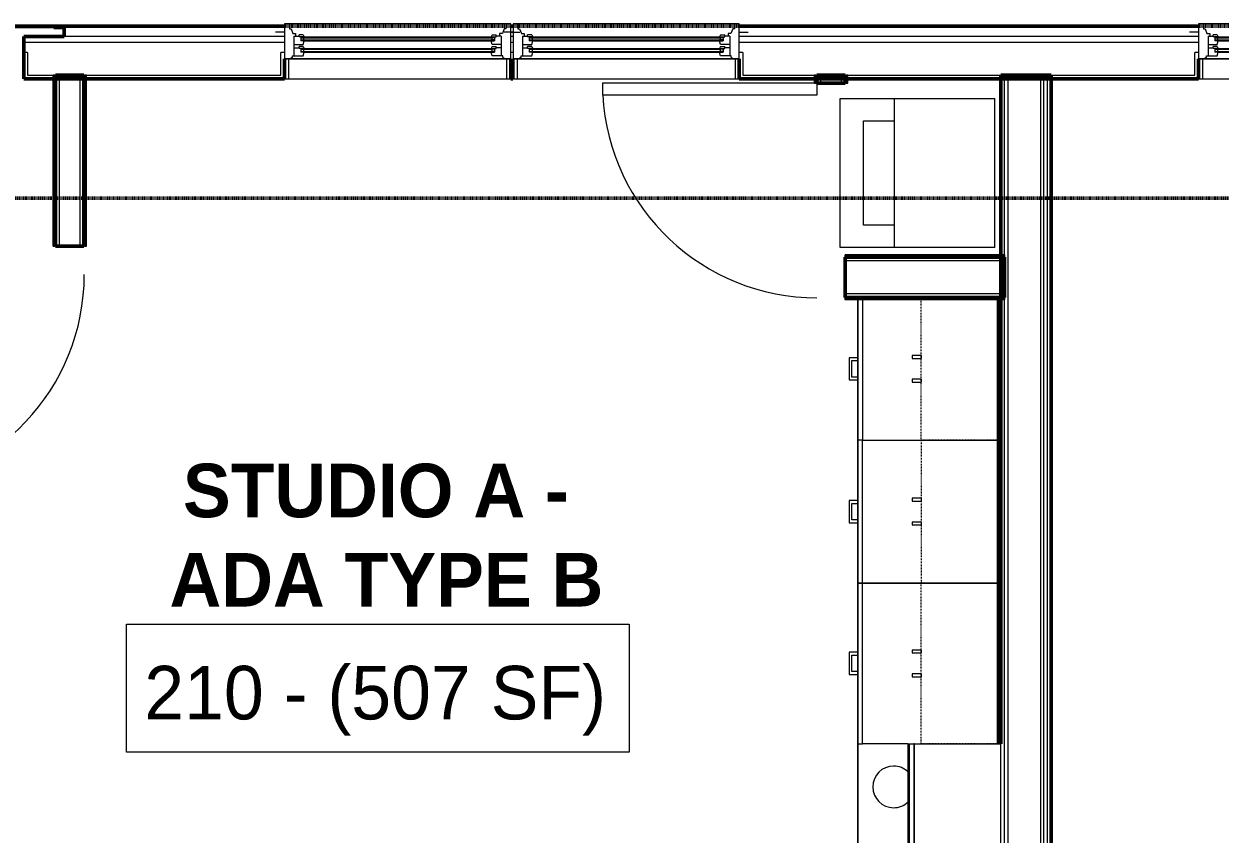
# Model space of a CAD drawing. Header units: inches. Extents: x -4235 to -464, y 9767 to 12344.
# Drawn here: x -3103.9 to -2902.9, y 11982.8 to 12119 of the extents above; entities that cross this region are included whole.
import ezdxf

# ---------------------------------------------------------------- set-up
doc = ezdxf.new("R2010")
doc.units = ezdxf.units.IN
doc.header["$MEASUREMENT"] = 0
doc.linetypes.add('Dash', pattern=[0.25, 0.125, -0.125])
doc.linetypes.add('Dash 1_16_', pattern=[0.125, 0.0625, -0.0625])
for name, color, linetype, lineweight in [('0-1', 7, 'Continuous', 5), ('0-2', 254, 'Continuous', 9), ('A-AREA-IDEN', 2, 'Continuous', 9), ('A-DOOR-1', 7, 'Continuous', 9), ('A-DOOR-2', 130, 'Continuous', 20), ('A-GLAZ-1', 151, 'Continuous', 9), ('A-GLAZ-2', 151, 'Continuous', 20), ('A-GLAZ-3', 151, 'Continuous', 50), ('A-WALL', 113, 'Continuous', 13), ('A-WALL-1', 250, 'Continuous', 50), ('A-WALL-2', 50, 'Continuous', 13), ('A-WALL-3', 10, 'Continuous', 9), ('A-WALL-4', 254, 'Continuous', 9), ('A-WALL-5', 7, 'Continuous', 9), ('A-WALL-6', 113, 'Continuous', 9), ('A-WALL-7', 113, 'Continuous', 50), ('C-PROP-LINE-1', 91, 'Dash 1_16_', 50), ('I-WALL-1', 250, 'Continuous', 50), ('I-WALL-2', 10, 'Continuous', 9), ('I-WALL-3', 254, 'Continuous', 9), ('P-SANR-FIXT-1', 7, 'Continuous', 9), ('Q-CASE-1', 10, 'Continuous', 9), ('Q-CASE-2', 254, 'Continuous', 9), ('Q-CASE-3', 7, 'Continuous', 9), ('Q-CASE-4', 7, 'Dash', 9), ('Q-SPCQ-1', 7, 'Continuous', 9)]:
    doc.layers.add(name, color=color, linetype=linetype, lineweight=lineweight)
doc.styles.add('Century Gothic', font='ufonts.com_century-gothic.ttf', dxfattribs={"height": 9})
doc.styles.add('Century Gothic_B', font='GOTHICB.TTF', dxfattribs={"height": 9})

# ---------------------------------------------------------------- blocks, each defined once
blk = doc.blocks.new('Basic Wall _ INT - W4BØF - _5_8 GYP - 2X4 WOOD_BATT_ - 5_8 GYP_ - ___-3183689-BACKGROUND - 2ND FLOOR')
at = {"layer": 'A-WALL-3'}
for p, q in [((-3093.82, 12110.34), (-3093.85, 12110.34)), ((-3093.85, 12110.34), (-3093.85, 12109.71)), ((-3093.65, 12110.34), (-3093.71, 12110.34)), ((-3093.5, 12110.34), (-3093.64, 12110.34)), ((-3093.43, 12110.34), (-3093.5, 12110.34)), ((-3093.5, 12109.71), (-3093.5, 12110.34))]:
    blk.add_line(p, q, dxfattribs=at)
at = {"layer": 'A-WALL-4'}
for p, q in [((-3093.85, 12110.34), (-3093.81, 12110.34)), ((-3093.85, 12109.71), (-3093.85, 12081.6)), ((-3093.81, 12110.34), (-3093.72, 12110.34)), ((-3093.72, 12109.71), (-3093.72, 12110.34)), ((-3093.72, 12110.34), (-3093.43, 12110.34)), ((-3093.5, 12081.6), (-3093.5, 12109.71)), ((-3093.43, 12109.71), (-3093.43, 12110.34)), ((-3093.85, 12081.6), (-3093.82, 12081.6)), ((-3093.71, 12081.6), (-3093.65, 12081.6)), ((-3093.64, 12081.6), (-3093.5, 12081.6)), ((-3093.5, 12081.6), (-3093.43, 12081.6))]:
    blk.add_line(p, q, dxfattribs=at)
at = {"layer": 'A-WALL-5'}
for p, q in [((-3093.72, 12081.6), (-3093.72, 12109.71)), ((-3093.43, 12081.6), (-3093.43, 12109.71)), ((-3093.81, 12081.6), (-3093.85, 12081.6)), ((-3093.72, 12081.6), (-3093.81, 12081.6)), ((-3093.43, 12081.6), (-3093.72, 12081.6))]:
    blk.add_line(p, q, dxfattribs=at)
blk = doc.blocks.new('Basic Wall _ INT - W4BØF - _5_8 GYP - 2X4 WOOD_BATT_ - 5_8 GYP_ - ___-3183688-BACKGROUND - 2ND FLOOR')
at = {"layer": 'A-WALL-3'}
for p, q in [((-3098.95, 12110.34), (-3099.01, 12110.34)), ((-3098.8, 12110.34), (-3098.95, 12110.34)), ((-3098.95, 12109.71), (-3098.95, 12110.34)), ((-3098.74, 12110.34), (-3098.8, 12110.34)), ((-3098.6, 12110.34), (-3098.62, 12110.34)), ((-3098.6, 12110.34), (-3098.6, 12109.71))]:
    blk.add_line(p, q, dxfattribs=at)
at = {"layer": 'A-WALL-4'}
for p, q in [((-3099.01, 12110.34), (-3098.72, 12110.34)), ((-3099.01, 12109.71), (-3099.01, 12110.34)), ((-3098.95, 12081.6), (-3098.95, 12109.71)), ((-3098.72, 12110.34), (-3098.72, 12109.71)), ((-3098.72, 12110.34), (-3098.64, 12110.34)), ((-3098.64, 12110.34), (-3098.6, 12110.34)), ((-3098.6, 12109.71), (-3098.6, 12081.6)), ((-3099.01, 12081.6), (-3098.95, 12081.6)), ((-3098.95, 12081.6), (-3098.8, 12081.6)), ((-3098.8, 12081.6), (-3098.74, 12081.6)), ((-3098.62, 12081.6), (-3098.6, 12081.6))]:
    blk.add_line(p, q, dxfattribs=at)
at = {"layer": 'A-WALL-5'}
for p, q in [((-3099.01, 12081.6), (-3099.01, 12109.71)), ((-3098.72, 12109.71), (-3098.72, 12081.6)), ((-3098.72, 12081.6), (-3099.01, 12081.6)), ((-3098.64, 12081.6), (-3098.72, 12081.6)), ((-3098.6, 12081.6), (-3098.64, 12081.6))]:
    blk.add_line(p, q, dxfattribs=at)
blk = doc.blocks.new('SWING - SINGLE - FLUSH - 36_ x 80_ - OFFSET PIVOT DOOR AT MAGIC PAK AND WASHER_DRYER-3199414-BACKGROUND - 2ND FLOOR')
at = {"layer": 'A-DOOR-1'}
blk.add_arc((18, 2.37), 36.07, 93.1789, 180, dxfattribs=at)
at = {"layer": 'A-DOOR-2'}
for p, q in [((16, 2.37), (16, 38.39)), ((18, 38.39), (16, 38.39)), ((18, 2.37), (18, 38.39)), ((18, 2.37), (16, 2.37))]:
    blk.add_line(p, q, dxfattribs=at)
blk = doc.blocks.new('Range - 24_ x 30_-V15-BACKGROUND - 2ND FLOOR')
at = {"layer": 'Q-SPCQ-1'}
blk.add_line((29.12, 22), (30, 22), dxfattribs=at)
for centre, radius, start, end in [((6.5, 6), 3.5, 136.4272, 180), ((6.5, 6), 3.5, 81.0228, 98.9772), ((6.5, 6), 3.5, 360, 43.6191), ((23.5, 6), 3, 360, 53.8773), ((23.5, 6), 3, 143.9133, 180), ((6.5, 6), 3.5, 180, 0), ((23.5, 6), 3, 180, 360)]:
    blk.add_arc(centre, radius, start, end, dxfattribs=at)
blk = doc.blocks.new('Basic Wall _ INT - W4BØF - _5_8 GYP - 2X4 WOOD_BATT_ - 5_8 GYP_ - ___-3183703-BACKGROUND - 2ND FLOOR')
at = {"layer": 'A-WALL-3'}
for p, q in [((-2971, 12110.34), (-2971.06, 12110.34)), ((-2970.86, 12110.34), (-2971, 12110.34)), ((-2971, 12109.71), (-2971, 12110.34)), ((-2970.79, 12110.34), (-2970.85, 12110.34)), ((-2970.78, 12110.34), (-2970.77, 12110.34)), ((-2970.65, 12110.34), (-2970.67, 12110.34)), ((-2970.65, 12110.34), (-2970.65, 12109.71))]:
    blk.add_line(p, q, dxfattribs=at)
at = {"layer": 'A-WALL-4'}
for p, q in [((-2971.06, 12110.34), (-2970.78, 12110.34)), ((-2971.06, 12109.71), (-2971.06, 12110.34)), ((-2971.06, 12109.01), (-2971, 12109.01)), ((-2971, 12109.01), (-2971, 12109.71)), ((-2971, 12109.01), (-2970.86, 12109.01)), ((-2970.85, 12109.01), (-2970.79, 12109.01)), ((-2970.78, 12110.34), (-2970.78, 12109.71)), ((-2970.77, 12109.01), (-2970.78, 12109.01)), ((-2970.77, 12110.34), (-2970.69, 12110.34)), ((-2970.69, 12110.34), (-2970.65, 12110.34)), ((-2970.67, 12109.01), (-2970.65, 12109.01)), ((-2970.65, 12109.71), (-2970.65, 12109.01))]:
    blk.add_line(p, q, dxfattribs=at)
at = {"layer": 'A-WALL-5'}
for p, q in [((-2971.06, 12109.01), (-2971.06, 12109.71)), ((-2970.78, 12109.01), (-2971.06, 12109.01)), ((-2970.78, 12109.71), (-2970.78, 12109.01)), ((-2970.69, 12109.01), (-2970.77, 12109.01)), ((-2970.65, 12109.01), (-2970.69, 12109.01))]:
    blk.add_line(p, q, dxfattribs=at)
blk = doc.blocks.new('Basic Wall _ INT - W4BØF - _5_8 GYP - 2X4 WOOD_BATT_ - 5_8 GYP_ - ___-3183702-BACKGROUND - 2ND FLOOR')
at = {"layer": 'A-WALL-3'}
for p, q in [((-2965.88, 12110.34), (-2965.9, 12110.34)), ((-2965.9, 12110.34), (-2965.9, 12109.71)), ((-2965.78, 12110.34), (-2965.78, 12110.34)), ((-2965.78, 12109.01), (-2965.78, 12109.01)), ((-2965.7, 12110.34), (-2965.76, 12110.34)), ((-2965.55, 12110.34), (-2965.69, 12110.34)), ((-2965.49, 12110.34), (-2965.55, 12110.34)), ((-2965.55, 12109.71), (-2965.55, 12110.34))]:
    blk.add_line(p, q, dxfattribs=at)
at = {"layer": 'A-WALL-4'}
for p, q in [((-2965.9, 12110.34), (-2965.86, 12110.34)), ((-2965.9, 12109.71), (-2965.9, 12109.01)), ((-2965.9, 12109.01), (-2965.88, 12109.01)), ((-2965.86, 12110.34), (-2965.78, 12110.34)), ((-2965.78, 12109.71), (-2965.78, 12110.34)), ((-2965.78, 12110.34), (-2965.49, 12110.34)), ((-2965.76, 12109.01), (-2965.7, 12109.01)), ((-2965.69, 12109.01), (-2965.55, 12109.01)), ((-2965.55, 12109.01), (-2965.55, 12109.71)), ((-2965.55, 12109.01), (-2965.49, 12109.01)), ((-2965.49, 12109.71), (-2965.49, 12110.34))]:
    blk.add_line(p, q, dxfattribs=at)
at = {"layer": 'A-WALL-5'}
for p, q in [((-2965.86, 12109.01), (-2965.9, 12109.01)), ((-2965.78, 12109.01), (-2965.86, 12109.01)), ((-2965.78, 12109.01), (-2965.78, 12109.71)), ((-2965.49, 12109.01), (-2965.78, 12109.01)), ((-2965.49, 12109.01), (-2965.49, 12109.71))]:
    blk.add_line(p, q, dxfattribs=at)
blk = doc.blocks.new('Basic Wall _ INT - W6BØF - _5_8 GYP - 2X6 WOOD_BATT_ - 5_8 GYP_ - ___-3183758-BACKGROUND - 2ND FLOOR')
at = {"layer": 'A-WALL-3'}
for p, q in [((-2939.15, 12080.11), (-2939.77, 12080.11)), ((-2939.77, 12079.76), (-2939.15, 12079.76)), ((-2939.15, 12080.11), (-2939.15, 12080.17)), ((-2939.15, 12080.17), (-2939.15, 12080.05)), ((-2939.15, 12079.96), (-2939.15, 12080.11)), ((-2939.15, 12080.05), (-2939.15, 12079.88)), ((-2939.15, 12079.9), (-2939.15, 12079.96)), ((-2939.15, 12079.88), (-2939.15, 12079.8)), ((-2939.15, 12079.8), (-2939.15, 12079.76)), ((-2939.15, 12079.76), (-2939.15, 12079.78))]:
    blk.add_line(p, q, dxfattribs=at)
at = {"layer": 'A-WALL-4'}
for p, q in [((-2965.9, 12080.17), (-2965.9, 12080.11)), ((-2965.9, 12080.11), (-2965.9, 12079.96)), ((-2939.77, 12080.11), (-2965.9, 12080.11)), ((-2965.9, 12079.96), (-2965.9, 12079.9)), ((-2965.9, 12079.78), (-2965.9, 12079.76)), ((-2965.9, 12079.76), (-2939.77, 12079.76)), ((-2939.15, 12080.17), (-2939.77, 12080.17)), ((-2939.15, 12079.88), (-2939.77, 12079.88))]:
    blk.add_line(p, q, dxfattribs=at)
at = {"layer": 'A-WALL-5'}
for p, q in [((-2965.9, 12079.88), (-2965.9, 12080.17)), ((-2939.77, 12080.17), (-2965.9, 12080.17)), ((-2939.77, 12079.88), (-2965.9, 12079.88)), ((-2965.9, 12079.8), (-2965.9, 12079.88)), ((-2965.9, 12079.76), (-2965.9, 12079.8))]:
    blk.add_line(p, q, dxfattribs=at)
blk = doc.blocks.new('Basic Wall _ INT - W6BØF - _5_8 GYP - 2X6 WOOD_BATT_ - 5_8 GYP_ - ___-3183759-BACKGROUND - 2ND FLOOR')
at = {"layer": 'A-WALL-3'}
for p, q in [((-2963.77, 12073.01), (-2940.15, 12073.01)), ((-2940.15, 12073.01), (-2939.77, 12073.01)), ((-2940.15, 12072.88), (-2939.8, 12072.88)), ((-2939.77, 12073.01), (-2939.15, 12073.01)), ((-2939.15, 12073.01), (-2939.15, 12072.96)), ((-2939.15, 12072.98), (-2939.15, 12073.01)), ((-2939.15, 12072.96), (-2939.15, 12072.92)), ((-2939.15, 12072.92), (-2939.15, 12072.91)), ((-2939.15, 12072.91), (-2939.15, 12072.89)), ((-2939.15, 12072.89), (-2939.15, 12072.88)), ((-2939.15, 12072.88), (-2939.15, 12072.88)), ((-2939.15, 12072.88), (-2939.15, 12072.86)), ((-2939.15, 12072.81), (-2939.15, 12072.87)), ((-2939.15, 12072.86), (-2939.15, 12072.59)), ((-2939.15, 12072.66), (-2939.15, 12072.8)), ((-2940.15, 12072.66), (-2963.77, 12072.66)), ((-2939.77, 12072.66), (-2940.15, 12072.66)), ((-2939.77, 12072.59), (-2940.15, 12072.59)), ((-2939.15, 12072.66), (-2939.77, 12072.66)), ((-2939.15, 12072.59), (-2939.15, 12072.66))]:
    blk.add_line(p, q, dxfattribs=at)
at = {"layer": 'A-WALL-4'}
for p, q in [((-2965.9, 12073.01), (-2965.9, 12072.98)), ((-2965.9, 12073.01), (-2963.77, 12073.01)), ((-2965.9, 12072.87), (-2965.9, 12072.81)), ((-2965.9, 12072.8), (-2965.9, 12072.66)), ((-2963.77, 12072.88), (-2940.15, 12072.88)), ((-2939.77, 12072.88), (-2939.15, 12072.88)), ((-2965.9, 12072.66), (-2965.9, 12072.59)), ((-2963.77, 12072.66), (-2965.9, 12072.66)), ((-2940.15, 12072.59), (-2963.77, 12072.59)), ((-2939.15, 12072.59), (-2939.77, 12072.59))]:
    blk.add_line(p, q, dxfattribs=at)
at = {"layer": 'A-WALL-5'}
for p, q in [((-2965.9, 12072.96), (-2965.9, 12073.01)), ((-2965.9, 12072.88), (-2965.9, 12072.96)), ((-2965.9, 12072.88), (-2963.77, 12072.88)), ((-2965.9, 12072.59), (-2965.9, 12072.88)), ((-2963.77, 12072.59), (-2965.9, 12072.59))]:
    blk.add_line(p, q, dxfattribs=at)
blk = doc.blocks.new('Stacked Washer and Dryer - 26_x25_ - Private-1352637-BACKGROUND - 2ND FLOOR')
at = {"layer": 'P-SANR-FIXT-1'}
for p, q in [((0, 12.5), (26, 12.5)), ((0, 12.5), (0, -12.5)), ((16.90625, 12.5), (16.90625, -12.5)), ((26, 12.5), (26, -12.5)), ((16.90625, 8.75), (22.09375, 8.75)), ((22.09375, 8.75), (22.09375, -8.75)), ((22.09375, -8.75), (16.90625, -8.75)), ((26, -12.5), (0, -12.5))]:
    blk.add_line(p, q, dxfattribs=at)
blk = doc.blocks.new('30quot_MicrowaveVent_11166 - 70cm miele oven-2322118-BACKGROUND - 2ND FLOOR')
at = {"layer": 'Q-CASE-3'}
for p, q in [((-14.2, -14.49), (-14.2, 0)), ((15.68, 0), (-14.2, 0)), ((15.68, 0), (15.68, -14.49)), ((15.68, -14.49), (-14.2, -14.49)), ((-14.2, -14.61), (15.68, -14.61)), ((-14.2, -15.39), (-14.2, -14.61)), ((-14.2, -15.6), (-14.2, -15.39)), ((-14.2, -15.39), (15.68, -15.39)), ((-14.2, -15.6), (15.68, -15.6)), ((7.69, -16.55), (7.69, -15.63)), ((8.88, -15.63), (8.88, -16.55)), ((15.68, -14.61), (15.68, -15.39)), ((15.68, -15.39), (15.68, -15.6)), ((7.69, -16.6), (8.88, -16.6))]:
    blk.add_line(p, q, dxfattribs=at)
blk = doc.blocks.new('Base Cabinet 3 Drawer 230 - Base Cabinet 3 Drawer 230 27_-V36-BACKGROUND - 2ND FLOOR')
at = {"layer": 'Q-CASE-1'}
for p, q in [((-12.76, -0.37), (-12.76, 0)), ((-12.76, 0), (14.24, 0)), ((-1.14, -24), (-0.64, -24)), ((-1.14, -24), (-0.64, -24)), ((2.61, -24), (2.11, -24)), ((2.61, -24), (2.11, -24))]:
    blk.add_line(p, q, dxfattribs=at)
at = {"layer": 'Q-CASE-2'}
for p, q in [((-12.76, -23.25), (-12.76, -0.37)), ((14.24, -14.49), (14.24, -14.61)), ((14.24, -15.6), (14.24, -23.25)), ((-12.76, -23.25), (-12.76, -24)), ((14.24, -23.25), (-12.76, -23.25)), ((-12.76, -24), (14.24, -24)), ((-1.14, -24), (-0.64, -24)), ((2.61, -24), (2.11, -24)), ((14.24, -24), (14.24, -23.25))]:
    blk.add_line(p, q, dxfattribs=at)
at = {"layer": 'Q-CASE-3'}
for p, q in [((-1.14, -24), (-1.14, -25.5)), ((-0.64, -25), (-0.64, -24)), ((2.11, -24), (2.11, -25)), ((2.61, -25.5), (2.61, -24)), ((-1.14, -25.5), (2.61, -25.5)), ((2.11, -25), (-0.64, -25))]:
    blk.add_line(p, q, dxfattribs=at)
blk = doc.blocks.new('Base Cabinet 3 Drawer 230 - Base Cabinet 3 Drawer 230 24_-V18-BACKGROUND - 2ND FLOOR')
at = {"layer": 'Q-CASE-1'}
for p, q in [((-11.26, -0.37), (-11.26, 0)), ((-11.26, 0), (12.74, 0)), ((12.74, 0), (12.74, -0.37)), ((-1.14, -24), (-0.64, -24)), ((-1.14, -24), (-0.64, -24)), ((2.61, -24), (2.11, -24)), ((2.61, -24), (2.11, -24))]:
    blk.add_line(p, q, dxfattribs=at)
at = {"layer": 'Q-CASE-2'}
for p, q in [((-11.26, -23.25), (-11.26, -0.37)), ((12.74, -0.37), (12.74, -23.25)), ((-11.26, -23.25), (-11.26, -24)), ((12.74, -23.25), (-11.26, -23.25)), ((-11.26, -24), (12.74, -24)), ((-1.14, -24), (-0.64, -24)), ((2.61, -24), (2.11, -24)), ((12.74, -24), (12.74, -23.25))]:
    blk.add_line(p, q, dxfattribs=at)
at = {"layer": 'Q-CASE-3'}
for p, q in [((-1.14, -24), (-1.14, -25.5)), ((-0.64, -25), (-0.64, -24)), ((2.11, -24), (2.11, -25)), ((2.61, -25.5), (2.61, -24)), ((-1.14, -25.5), (2.61, -25.5)), ((2.11, -25), (-0.64, -25))]:
    blk.add_line(p, q, dxfattribs=at)
blk = doc.blocks.new('Base Cabinet 3 Drawer 230 - Base Cabinet 3 Drawer 230 24_-V20-BACKGROUND - 2ND FLOOR')
at = {"layer": 'Q-CASE-1'}
for p, q in [((-0.64, 24), (-1.14, 24)), ((-0.64, 24), (-1.14, 24)), ((2.11, 24), (2.61, 24)), ((2.11, 24), (2.61, 24)), ((12.74, 24), (12.74, 23.25)), ((12.74, 0.37), (12.74, 23.25)), ((-11.26, 0.37), (-11.26, 0)), ((12.74, 0), (12.74, 0.37)), ((-11.26, 0), (12.74, 0))]:
    blk.add_line(p, q, dxfattribs=at)
at = {"layer": 'Q-CASE-2'}
for p, q in [((-11.26, 24), (12.74, 24)), ((-11.26, 23.25), (-11.26, 24)), ((12.74, 23.25), (-11.26, 23.25)), ((-11.26, 23.25), (-11.26, 0.37)), ((-0.64, 24), (-1.14, 24)), ((2.11, 24), (2.61, 24))]:
    blk.add_line(p, q, dxfattribs=at)
at = {"layer": 'Q-CASE-3'}
for p, q in [((2.61, 25.5), (-1.14, 25.5)), ((-1.14, 25.5), (-1.14, 24)), ((-0.64, 24), (-0.64, 25)), ((-0.64, 25), (2.11, 25)), ((2.11, 25), (2.11, 24)), ((2.61, 24), (2.61, 25.5))]:
    blk.add_line(p, q, dxfattribs=at)
blk = doc.blocks.new('300 Series Wall Hung Cabinet_302 - 27_ X 24_-2766376-BACKGROUND - 2ND FLOOR')
at = {"layer": 'Q-CASE-3'}
for p, q in [((-1.76, 14.69), (-2.25, 14.69)), ((-2.25, 14.69), (-2.25, 13.19)), ((-1.76, 13.19), (-1.76, 14.69)), ((2.24, 14.69), (1.75, 14.69)), ((1.75, 14.69), (1.75, 13.19)), ((2.24, 13.19), (2.24, 14.69)), ((-1.76, 13.19), (-2.25, 13.19)), ((2.24, 13.19), (1.75, 13.19))]:
    blk.add_line(p, q, dxfattribs=at)
at = {"layer": 'Q-CASE-4'}
for p, q in [((-13.5, 0.19), (-13.5, 13.19)), ((-13.5, 13.19), (13.5, 13.19)), ((13.5, 13.19), (13.5, 0.19)), ((13.5, 0.19), (-13.5, 0.19))]:
    blk.add_line(p, q, dxfattribs=at)
blk = doc.blocks.new('300 Series Wall Hung Cabinet_302 - 24_ X 24_-2588623-BACKGROUND - 2ND FLOOR')
at = {"layer": 'Q-CASE-3'}
for p, q in [((-2.25, -13.19), (-1.76, -13.19)), ((-2.25, -13.19), (-2.25, -14.69)), ((-1.76, -14.69), (-1.76, -13.19)), ((1.75, -13.19), (2.24, -13.19)), ((1.75, -13.19), (1.75, -14.69)), ((2.24, -14.69), (2.24, -13.19)), ((-2.25, -14.69), (-1.76, -14.69)), ((1.75, -14.69), (2.24, -14.69))]:
    blk.add_line(p, q, dxfattribs=at)
at = {"layer": 'Q-CASE-4'}
for p, q in [((12, -0.19), (-12, -0.19)), ((-12, -0.19), (-12, -13.19)), ((12, -13.19), (12, -0.19)), ((-12, -13.19), (12, -13.19))]:
    blk.add_line(p, q, dxfattribs=at)
blk = doc.blocks.new('300 Series Wall Hung Cabinet_302 - 24_ X 24_-2590484-BACKGROUND - 2ND FLOOR')
at = {"layer": 'Q-CASE-3'}
for p, q in [((-1.76, 14.69), (-2.25, 14.69)), ((-2.25, 14.69), (-2.25, 13.19)), ((-1.76, 13.19), (-1.76, 14.69)), ((2.24, 14.69), (1.75, 14.69)), ((1.75, 14.69), (1.75, 13.19)), ((2.24, 13.19), (2.24, 14.69)), ((-1.76, 13.19), (-2.25, 13.19)), ((2.24, 13.19), (1.75, 13.19))]:
    blk.add_line(p, q, dxfattribs=at)
at = {"layer": 'Q-CASE-4'}
for p, q in [((-12, 0.19), (-12, 13.19)), ((-12, 13.19), (12, 13.19)), ((12, 13.19), (12, 0.19)), ((12, 0.19), (-12, 0.19))]:
    blk.add_line(p, q, dxfattribs=at)
blk = doc.blocks.new('CTR - 1st Phase - Unit Layouts_rvt-1-BACKGROUND - 2ND FLOOR')
at = {"layer": 'A-WALL-1'}
for p, q in [((-3098.6, 12110.34), (-3098.6, 12081.6)), ((-3097.97, 12110.34), (-3098.6, 12110.34)), ((-3094.47, 12110.34), (-3097.97, 12110.34)), ((-3093.85, 12110.34), (-3094.47, 12110.34)), ((-3093.85, 12081.6), (-3093.85, 12110.34)), ((-2970.65, 12110.34), (-2970.65, 12109.01)), ((-2970.03, 12110.34), (-2970.65, 12110.34)), ((-2970.65, 12109.01), (-2965.9, 12109.01)), ((-2966.53, 12110.34), (-2970.03, 12110.34)), ((-2965.9, 12110.34), (-2966.53, 12110.34)), ((-2965.9, 12109.01), (-2965.9, 12110.34)), ((-3098.6, 12081.6), (-3093.85, 12081.6)), ((-2939.15, 12079.76), (-2965.9, 12079.76)), ((-2965.9, 12079.76), (-2965.9, 12073.01)), ((-2939.15, 12073.01), (-2939.15, 12079.76)), ((-2965.9, 12073.01), (-2939.15, 12073.01)), ((-2939.77, 12073.01), (-2940.15, 12073.01)), ((-2940.15, 12073.01), (-2940.15, 11998.01)), ((-2939.77, 11998.01), (-2939.77, 12073.01))]:
    blk.add_line(p, q, dxfattribs=at)
at = {"layer": 'A-WALL-2'}
for p, q in [((-3097.97, 12081.6), (-3097.97, 12109.72)), ((-3094.47, 12109.72), (-3097.97, 12109.72)), ((-3094.47, 12081.6), (-3094.47, 12109.72)), ((-2970.03, 12109.01), (-2970.03, 12109.72)), ((-2966.53, 12109.72), (-2970.03, 12109.72)), ((-2966.53, 12109.01), (-2966.53, 12109.72)), ((-2939.15, 12079.13), (-2965.9, 12079.13)), ((-2939.15, 12073.63), (-2965.9, 12073.63))]:
    blk.add_line(p, q, dxfattribs=at)
at = {"layer": 'A-WALL-3'}
for p, q in [((-3098.6, 12110.34), (-3098.6, 12109.71)), ((-3098.6, 12110.34), (-3093.85, 12110.34)), ((-3098.6, 12109.71), (-3098.6, 12081.6)), ((-3093.85, 12109.71), (-3093.85, 12110.34)), ((-3093.85, 12081.6), (-3093.85, 12109.71)), ((-2970.65, 12110.34), (-2970.65, 12109.71)), ((-2970.65, 12110.34), (-2965.9, 12110.34)), ((-2970.65, 12109.71), (-2970.65, 12109.01)), ((-2965.9, 12109.71), (-2965.9, 12110.34)), ((-2965.9, 12109.01), (-2965.9, 12109.71)), ((-2939.77, 12079.76), (-2965.9, 12079.76)), ((-2939.15, 12079.76), (-2939.77, 12079.76)), ((-2939.15, 12079.76), (-2939.15, 12073.01)), ((-2965.9, 12073.01), (-2963.77, 12073.01)), ((-2963.77, 12073.01), (-2940.15, 12073.01)), ((-2940.15, 12073.01), (-2939.77, 12073.01)), ((-2940.15, 12073.01), (-2939.77, 12073.01)), ((-2939.77, 12073.01), (-2939.15, 12073.01)), ((-2939.77, 11998.01), (-2939.77, 12073.01))]:
    blk.add_line(p, q, dxfattribs=at)
at = {"layer": 'A-WALL-4'}
for p, q in [((-2965.9, 12109.01), (-2970.65, 12109.01)), ((-3093.85, 12081.6), (-3098.6, 12081.6)), ((-2965.9, 12073.01), (-2965.9, 12079.76)), ((-2940.15, 12073.01), (-2940.15, 11998.01))]:
    blk.add_line(p, q, dxfattribs=at)
at = {"layer": 'A-WALL-6'}
for p, q in [((-2940.15, 12073.01), (-2963.77, 12073.01)), ((-2963.77, 12073.01), (-2963.77, 11942.75)), ((-2963.77, 11942.75), (-2963.77, 12073.01)), ((-2963.77, 12073.01), (-2940.15, 12073.01)), ((-2939.77, 12073.01), (-2940.15, 12073.01)), ((-2940.15, 12073.01), (-2939.77, 12073.01)), ((-2939.77, 11998.01), (-2939.77, 12073.01)), ((-2939.77, 12073.01), (-2939.77, 11998.01))]:
    blk.add_line(p, q, dxfattribs=at)
at = {"layer": '0-2'}
for name in ['Basic Wall _ INT - W4BØF - _5_8 GYP - 2X4 WOOD_BATT_ - 5_8 GYP_ - ___-3183688-BACKGROUND - 2ND FLOOR', 'Basic Wall _ INT - W4BØF - _5_8 GYP - 2X4 WOOD_BATT_ - 5_8 GYP_ - ___-3183689-BACKGROUND - 2ND FLOOR', 'Basic Wall _ INT - W4BØF - _5_8 GYP - 2X4 WOOD_BATT_ - 5_8 GYP_ - ___-3183703-BACKGROUND - 2ND FLOOR', 'Basic Wall _ INT - W4BØF - _5_8 GYP - 2X4 WOOD_BATT_ - 5_8 GYP_ - ___-3183702-BACKGROUND - 2ND FLOOR', 'Basic Wall _ INT - W6BØF - _5_8 GYP - 2X6 WOOD_BATT_ - 5_8 GYP_ - ___-3183758-BACKGROUND - 2ND FLOOR', 'Basic Wall _ INT - W6BØF - _5_8 GYP - 2X6 WOOD_BATT_ - 5_8 GYP_ - ___-3183759-BACKGROUND - 2ND FLOOR']:
    blk.add_blockref(name, (0, 0), dxfattribs=at)
for name, p, rotation in [('SWING - SINGLE - FLUSH - 36_ x 80_ - OFFSET PIVOT DOOR AT MAGIC PAK AND WASHER_DRYER-3199414-BACKGROUND - 2ND FLOOR', (-2968.28, 12091.01), 90.000000000016), ('Stacked Washer and Dryer - 26_x25_ - Private-1352637-BACKGROUND - 2ND FLOOR', (-2940.74, 12093.91), 180), ('SWING - SINGLE - FLUSH - 36_ x 80_ - OFFSET PIVOT DOOR AT MAGIC PAK AND WASHER_DRYER-3199414-BACKGROUND - 2ND FLOOR', (-3111.85, 12079.23), 180), ('Base Cabinet 3 Drawer 230 - Base Cabinet 3 Drawer 230 24_-V20-BACKGROUND - 2ND FLOOR', (-2939.77, 12060.27), 90.0000000000739), ('300 Series Wall Hung Cabinet_302 - 24_ X 24_-2590484-BACKGROUND - 2ND FLOOR', (-2939.96, 12061.01), 90.00000000002815), ('Base Cabinet 3 Drawer 230 - Base Cabinet 3 Drawer 230 24_-V18-BACKGROUND - 2ND FLOOR', (-2939.77, 12037.74), 269.9999999999843), ('300 Series Wall Hung Cabinet_302 - 24_ X 24_-2588623-BACKGROUND - 2ND FLOOR', (-2939.96, 12037.01), 270.0000000000281), ('Base Cabinet 3 Drawer 230 - Base Cabinet 3 Drawer 230 27_-V36-BACKGROUND - 2ND FLOOR', (-2939.77, 12012.24), 269.9999999999843), ('300 Series Wall Hung Cabinet_302 - 27_ X 24_-2766376-BACKGROUND - 2ND FLOOR', (-2939.96, 12011.51), 90.00000000002815), ('30quot_MicrowaveVent_11166 - 70cm miele oven-2322118-BACKGROUND - 2ND FLOOR', (-2939.77, 11983.8), 270.0000000000297), ('Range - 24_ x 30_-V15-BACKGROUND - 2ND FLOOR', (-2963.77, 11997.25), 270.0000000000002)]:
    blk.add_blockref(name, p, dxfattribs=dict(at, rotation=rotation))
blk = doc.blocks.new('CTR - 1st Phase - Common Walls_rvt-1-BACKGROUND - 2ND FLOOR')
at = {"layer": 'A-WALL-2'}
for p, q in [((-2939.15, 11725.36), (-2939.15, 12110.34)), ((-2938.52, 11725.36), (-2938.52, 12110.34)), ((-2933.02, 11725.36), (-2933.02, 12110.34)), ((-2932.52, 11725.36), (-2932.52, 12110.34)), ((-2931.9, 11725.36), (-2931.9, 12110.34))]:
    blk.add_line(p, q, dxfattribs=at)
at = {"layer": 'I-WALL-1'}
for p, q in [((-2939.77, 12110.34), (-2939.77, 11998.01)), ((-2931.27, 12110.34), (-2939.77, 12110.34)), ((-2931.27, 11845.49), (-2931.27, 12110.34))]:
    blk.add_line(p, q, dxfattribs=at)
at = {"layer": 'I-WALL-2'}
for p, q in [((-2939.77, 12110.34), (-2939.77, 12109.71)), ((-2939.77, 12110.34), (-2931.27, 12110.34)), ((-2931.27, 12109.71), (-2931.27, 12110.34)), ((-2939.77, 12080.17), (-2939.77, 12080.05)), ((-2939.77, 12080.05), (-2939.77, 12079.96)), ((-2939.77, 12079.96), (-2939.77, 12079.9)), ((-2939.77, 12079.76), (-2939.77, 12073.01)), ((-2939.77, 12072.86), (-2939.77, 12072.81)), ((-2939.77, 12072.8), (-2939.77, 12072.72)), ((-2939.77, 12072.71), (-2939.77, 12072.6)), ((-2939.77, 12072.6), (-2939.77, 11998.01))]:
    blk.add_line(p, q, dxfattribs=at)
at = {"layer": 'I-WALL-3'}
for p, q in [((-2939.77, 12109.71), (-2939.77, 12080.17)), ((-2931.27, 11856.2), (-2931.27, 12109.71))]:
    blk.add_line(p, q, dxfattribs=at)
blk = doc.blocks.new('Window-Double_Hung-Andersen-400_Series-Tilt_Wash - DOUBLE HUNG - REVERSE COTTAGE - 2ND FLOOR-2888385-BACKGROUND - 2ND FLOOR')
at = {"layer": 'A-GLAZ-1'}
for p, q in [((-16.29, 2.5), (-15.7, 2.5)), ((-16.29, 2.12), (-15.7, 2.12)), ((-15.82, 2.5), (-15.82, 2.12)), ((-15.7, 2.62), (15.7, 2.62)), ((-15.7, 2.5), (15.7, 2.5)), ((-15.7, 2.12), (15.7, 2.12)), ((16.29, 2.5), (15.7, 2.5)), ((16.29, 2.12), (15.7, 2.12)), ((15.82, 2.5), (15.82, 2.12)), ((-16.29, 0.56), (-15.7, 0.56)), ((-16.29, 0.19), (-15.7, 0.19)), ((-15.82, 0.56), (-15.82, 0.19)), ((-15.7, 2), (15.7, 2)), ((-15.7, 0.69), (15.7, 0.69)), ((-15.7, 0.56), (15.7, 0.56)), ((-15.7, 0.19), (15.7, 0.19)), ((-15.7, 0.06), (15.7, 0.06)), ((16.29, 0.56), (15.7, 0.56)), ((16.29, 0.19), (15.7, 0.19)), ((15.82, 0.56), (15.82, 0.19)), ((18.95, -1.06), (-18.95, -1.06)), ((-18.95, -1.06), (-18.95, -4.44)), ((-18.32, -1.06), (-18.32, -4.44)), ((18.32, -1.06), (18.32, -4.44)), ((18.95, -4.44), (18.95, -1.06)), ((-19.01, -3.94), (-19.01, -2.44)), ((-19.01, -2.44), (-18.95, -2.44)), ((-18.95, -3.94), (-19.01, -3.94)), ((18.95, -2.44), (19.01, -2.44)), ((19.01, -3.94), (18.95, -3.94)), ((19.01, -2.44), (19.01, -3.94)), ((-18.95, -4.44), (18.95, -4.44))]:
    blk.add_line(p, q, dxfattribs=at)
at = {"layer": 'A-GLAZ-2'}
for p, q in [((19.01, 4.81), (-19.01, 4.81)), ((-19.01, 4.81), (-19.01, -1.06)), ((-18.2, 4.81), (-18.2, 4)), ((18.2, 4.81), (18.2, 4)), ((19.01, -1.06), (19.01, 4.81)), ((-19.01, 3.44), (-20.51, 3.44)), ((-18.2, 4), (-17.92, 4)), ((-17.92, 4), (-17.61, 3.19)), ((-17.61, 3.19), (-17.14, 3.19)), ((-17.42, 2.75), (-16.57, 2.75)), ((-17.42, 2.75), (-17.42, -0.56)), ((-17.14, 3.19), (-17.14, 2.75)), ((-15.86, 2.97), (-16.57, 2.97)), ((-16.57, 2.62), (-16.57, 2.97)), ((-15.7, 2.62), (-16.57, 2.62)), ((-16.29, 2.62), (-16.29, 2)), ((-15.86, 2.97), (-15.7, 2.62)), ((15.86, 2.97), (15.7, 2.62)), ((15.7, 2.62), (16.57, 2.62)), ((15.86, 2.97), (16.57, 2.97)), ((16.29, 2.62), (16.29, 2)), ((16.57, 2.62), (16.57, 2.97)), ((17.42, 2.75), (16.57, 2.75)), ((17.14, 3.19), (17.14, 2.75)), ((17.61, 3.19), (17.14, 3.19)), ((17.42, 2.75), (17.42, -0.56)), ((17.92, 4), (17.61, 3.19)), ((18.2, 4), (17.92, 4)), ((19.01, 3.44), (20.51, 3.44)), ((-17.42, 1.37), (-15.86, 1.37)), ((-17.42, 0.81), (-16.57, 0.81)), ((-15.86, 1.03), (-16.57, 1.03)), ((-16.57, 0.69), (-16.57, 1.03)), ((-15.7, 0.69), (-16.57, 0.69)), ((-15.7, 2), (-16.29, 2)), ((-16.29, 0.69), (-16.29, 0.06)), ((-15.7, 0.06), (-16.29, 0.06)), ((-15.86, 1.37), (-15.7, 2)), ((-15.86, 1.03), (-15.7, 0.69)), ((-15.86, -0.56), (-15.7, 0.06)), ((15.7, 2), (16.29, 2)), ((15.86, 1.37), (15.7, 2)), ((15.86, 1.03), (15.7, 0.69)), ((15.7, 0.69), (16.57, 0.69)), ((15.7, 0.06), (16.29, 0.06)), ((15.86, -0.56), (15.7, 0.06)), ((17.42, 1.37), (15.86, 1.37)), ((15.86, 1.03), (16.57, 1.03)), ((16.29, 0.69), (16.29, 0.06)), ((16.57, 0.69), (16.57, 1.03)), ((17.42, 0.81), (16.57, 0.81)), ((-19.01, -1.06), (19.01, -1.06)), ((-17.67, -0.78), (-18, -1.06)), ((-17.67, -0.78), (-17.67, -0.56)), ((-17.67, -0.56), (-15.86, -0.56)), ((17.67, -0.56), (15.86, -0.56)), ((17.67, -0.78), (17.67, -0.56)), ((17.67, -0.78), (18, -1.06))]:
    blk.add_line(p, q, dxfattribs=at)
blk = doc.blocks.new('Perforated Panel at Magic-Pak - hvac panel - 2nd floor 2-2702972-BACKGROUND - 2ND FLOOR')
at = {"layer": 'A-GLAZ-3'}
for p, q in [((-19.01, -4.38), (19.01, -4.38)), ((-19.01, -4.44), (-19.01, -4.38)), ((19.01, -4.44), (-19.01, -4.44)), ((19.01, -4.38), (19.01, -4.44))]:
    blk.add_line(p, q, dxfattribs=at)
blk = doc.blocks.new('Family - ___-2835860-BACKGROUND - 2ND FLOOR')
at = {"layer": 'C-PROP-LINE-1'}
blk.add_line((-2636.92, 12118.59), (-3860.72, 12118.59), dxfattribs=at)
blk = doc.blocks.new('Family - ___-2835903-BACKGROUND - 2ND FLOOR')
at = {"layer": 'C-PROP-LINE-1'}
blk.add_line((-2096.82, 12089.69), (-3831.82, 12089.69), dxfattribs=at)
blk = doc.blocks.new('Family - ___-2835932-BACKGROUND - 2ND FLOOR')
at = {"layer": 'C-PROP-LINE-1'}
blk.add_line((-2067.92, 12118.59), (-3860.72, 12118.59), dxfattribs=at)

msp = doc.modelspace()

# ---------------------------------------------------------------- linework, layer by layer
at = {"layer": 'A-AREA-IDEN', "flags": 128}
msp.add_lwpolyline([(-3086.7, 12018.09), (-3002.2, 12018.09), (-3002.2, 11996.59), (-3086.7, 11996.59)], close=True, dxfattribs=at)
at = {"layer": 'A-WALL'}
for p, q in [((-3060.14, 12118.34), (-3097.16, 12118.34)), ((-3021.74, 12118.34), (-3022.11, 12118.34)), ((-2906.54, 12118.34), (-2983.71, 12118.34)), ((-3060.14, 12115.84), (-3103.92, 12115.84)), ((-3060.14, 12116.84), (-3097.16, 12116.84)), ((-3021.74, 12116.84), (-3022.11, 12116.84)), ((-3021.74, 12115.84), (-3022.11, 12115.84)), ((-2906.54, 12116.84), (-2983.71, 12116.84)), ((-2906.54, 12115.84), (-2983.71, 12115.84)), ((-3103.3, 12114.15), (-3103.92, 12114.15)), ((-3103.3, 12114.15), (-3103.3, 12110.34)), ((-3060.76, 12110.34), (-3060.76, 12114.15)), ((-3060.14, 12114.15), (-3060.76, 12114.15)), ((-3021.74, 12114.15), (-3022.11, 12114.15)), ((-2983.09, 12114.15), (-2983.71, 12114.15)), ((-2983.09, 12114.15), (-2983.09, 12110.34)), ((-2907.16, 12110.34), (-2907.16, 12114.15)), ((-2906.54, 12114.15), (-2907.16, 12114.15)), ((-3103.3, 12110.34), (-3060.76, 12110.34)), ((-2983.09, 12110.34), (-2907.16, 12110.34))]:
    msp.add_line(p, q, dxfattribs=at)
at = {"layer": 'A-WALL-6'}
for p, q in [((-3060.07, 12109.71), (-3060.14, 12109.71)), ((-3022.11, 12109.71), (-3022.17, 12109.71)), ((-3021.67, 12109.71), (-3021.74, 12109.71)), ((-2983.71, 12109.71), (-2983.77, 12109.71)), ((-2906.47, 12109.71), (-2906.54, 12109.71))]:
    msp.add_line(p, q, dxfattribs=at)
at = {"layer": 'A-WALL-7'}
for p, q in [((-3060.14, 12118.59), (-3098.91, 12118.59)), ((-3098.91, 12118.59), (-3098.91, 12118.34)), ((-3098.91, 12118.34), (-3097.16, 12118.34)), ((-3097.16, 12118.34), (-3097.16, 12116.84)), ((-3021.74, 12118.59), (-3022.11, 12118.59)), ((-2906.54, 12118.59), (-2983.71, 12118.59)), ((-3097.16, 12116.84), (-3103.92, 12116.84)), ((-3103.92, 12116.84), (-3103.92, 12109.71)), ((-3060.14, 12109.71), (-3060.14, 12113.09)), ((-3022.11, 12113.09), (-3022.11, 12109.71)), ((-3021.74, 12109.71), (-3021.74, 12113.09)), ((-2983.71, 12113.09), (-2983.71, 12109.71)), ((-2906.54, 12109.71), (-2906.54, 12113.09)), ((-3103.92, 12109.71), (-3060.14, 12109.71)), ((-3022.11, 12109.71), (-3021.74, 12109.71)), ((-2983.71, 12109.71), (-2906.54, 12109.71))]:
    msp.add_line(p, q, dxfattribs=at)

# ---------------------------------------------------------------- block references
at = {"layer": '0-1'}
for name in ['CTR - 1st Phase - Unit Layouts_rvt-1-BACKGROUND - 2ND FLOOR', 'CTR - 1st Phase - Common Walls_rvt-1-BACKGROUND - 2ND FLOOR']:
    msp.add_blockref(name, (0, 0), dxfattribs=at)
at = {"layer": 'A-GLAZ-1', "rotation": 180}
msp.add_blockref('Perforated Panel at Magic-Pak - hvac panel - 2nd floor 2-2702972-BACKGROUND - 2ND FLOOR', (-3117.92, 12114.15), dxfattribs=at)
at = {"layer": 'A-GLAZ-1'}
for p in [(-3041.12, 12114.15), (-3002.72, 12114.15), (-2887.52, 12114.15)]:
    msp.add_blockref('Window-Double_Hung-Andersen-400_Series-Tilt_Wash - DOUBLE HUNG - REVERSE COTTAGE - 2ND FLOOR-2888385-BACKGROUND - 2ND FLOOR', p, dxfattribs=at)
at = {"layer": 'C-PROP-LINE-1'}
for name in ['Family - ___-2835860-BACKGROUND - 2ND FLOOR', 'Family - ___-2835932-BACKGROUND - 2ND FLOOR', 'Family - ___-2835903-BACKGROUND - 2ND FLOOR']:
    msp.add_blockref(name, (0, 0), dxfattribs=at)

# ---------------------------------------------------------------- texts
at = {"layer": 'A-AREA-IDEN', "char_height": 9, "attachment_point": 1}
for s, insert, width, style in [('STUDIO A -', (-3077.2, 12045.06), 79.083, 'Century Gothic_B'), ('ADA TYPE B', (-3079.45, 12030.06), 84.537, 'Century Gothic_B'), ('210 - (507 SF)', (-3083.7, 12011.09), 94.839, 'Century Gothic')]:
    msp.add_mtext(s, dxfattribs=dict(at, insert=insert, width=width, style=style))

doc.saveas('drawing.dxf')
